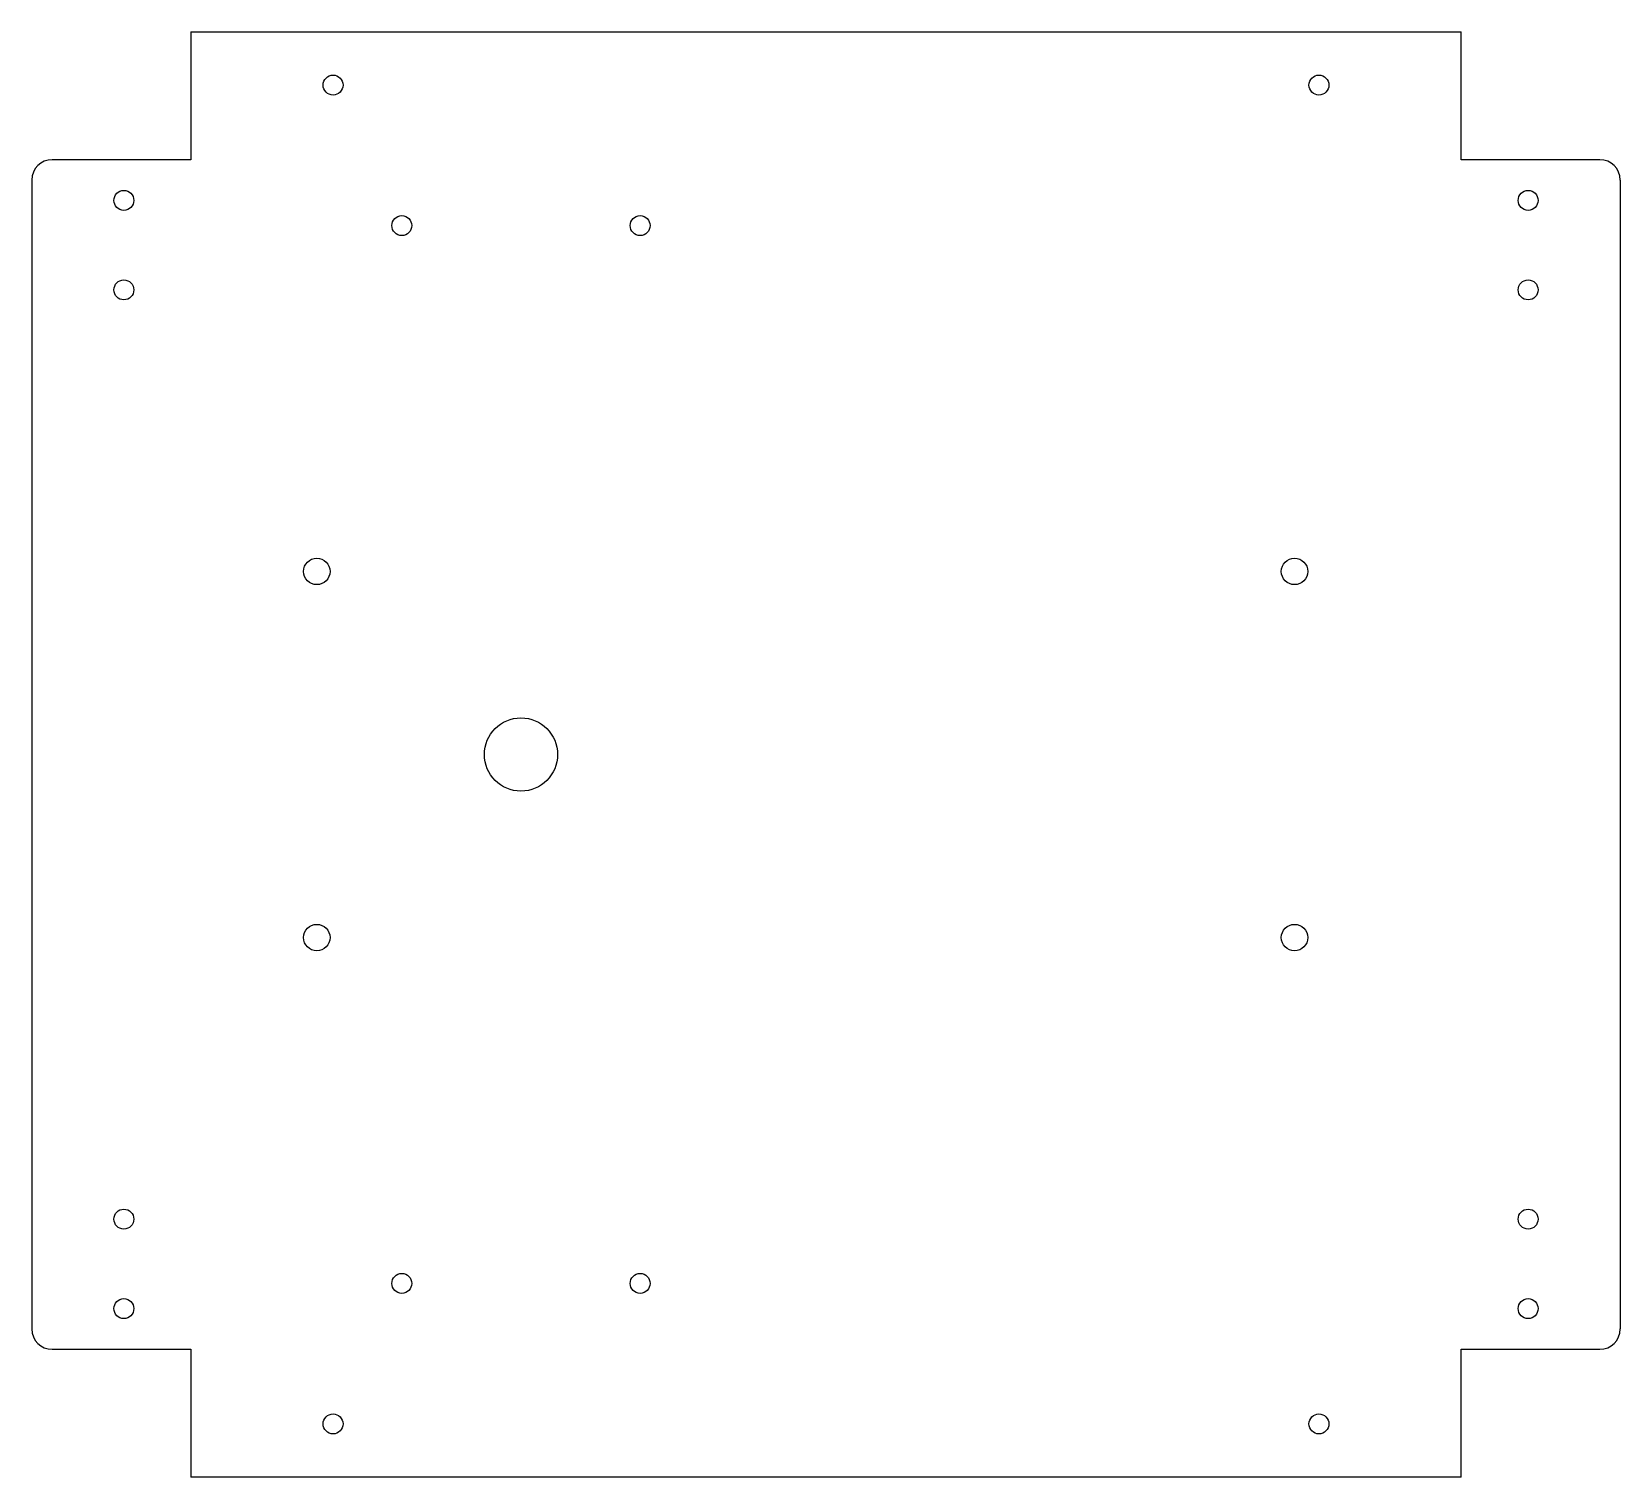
# Model space of a CAD drawing. Header units: millimetres. Extents: x -195 to 195, y -178 to 178.
import ezdxf

# ---------------------------------------------------------------- set-up
doc = ezdxf.new("R2010")
doc.units = ezdxf.units.MM

msp = doc.modelspace()

# ---------------------------------------------------------------- linework, layer by layer
at = {"color": 7, "linetype": 'Continuous', "lineweight": 25}
for p, q in [((-156.2, 177.64), (-156.2, 146.2)), ((-156.2, 177.64), (156.2, 177.64)), ((156.2, 146.2), (156.2, 177.64)), ((-156.2, 146.2), (-190.28, 146.2)), ((190.28, 146.2), (156.2, 146.2)), ((-195.28, 141.2), (-195.28, -141.2)), ((195.28, 141.2), (195.28, -141.2)), ((-190.28, -146.2), (-156.2, -146.2)), ((-156.2, -146.2), (-156.2, -177.64)), ((156.2, -146.2), (190.28, -146.2)), ((156.2, -177.64), (156.2, -146.2)), ((156.2, -177.64), (-156.2, -177.64))]:
    msp.add_line(p, q, dxfattribs=at)
for centre, radius in [((-121.2, 164.54), 2.45), ((121.2, 164.54), 2.45), ((-172.64, 136.2), 2.45), ((172.64, 136.2), 2.45), ((-104.3, 130), 2.45), ((-45.7, 130), 2.45), ((-172.64, 114.2), 2.45), ((172.64, 114.2), 2.45), ((-125.2, 45), 3.25), ((115.2, 45), 3.25), ((-75, 0), 9), ((-125.2, -45), 3.25), ((115.2, -45), 3.25), ((-172.64, -114.2), 2.45), ((172.64, -114.2), 2.45), ((-104.3, -130), 2.45), ((-45.7, -130), 2.45), ((-172.64, -136.2), 2.45), ((172.64, -136.2), 2.45), ((-121.2, -164.54), 2.45), ((121.2, -164.54), 2.45)]:
    msp.add_circle(centre, radius, dxfattribs=at)
for centre, start, end in [((-190.28, 141.2), 90, 180), ((190.28, 141.2), 0, 90), ((-190.28, -141.2), 180, 270), ((190.28, -141.2), 270, 0)]:
    msp.add_arc(centre, 5, start, end, dxfattribs=at)

doc.saveas('drawing.dxf')
